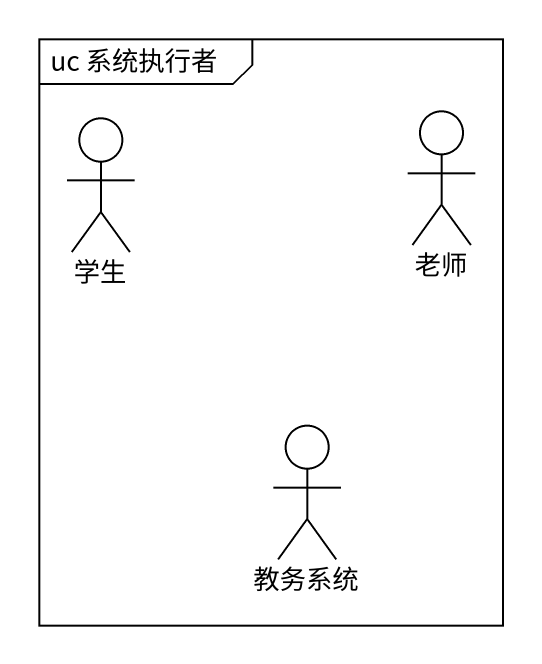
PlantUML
@startuml
mainframe uc 系统执行者
actor 学生
actor 老师
actor 教务系统
@enduml
